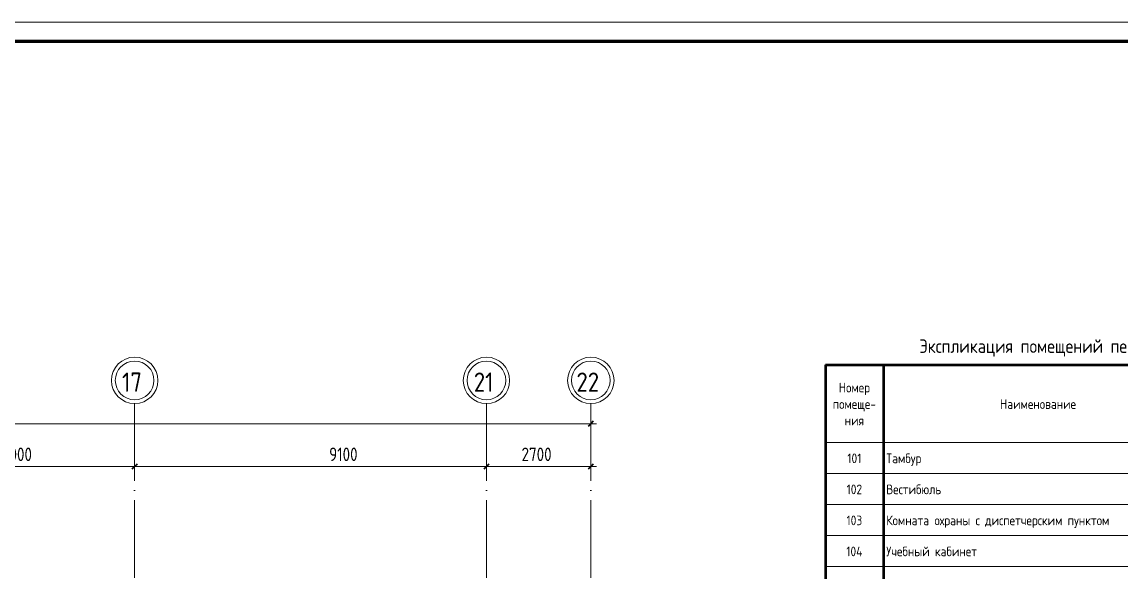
# Model space of a CAD drawing. Header units: millimetres. Extents: x -259793 to 503324, y -44556 to 93494.
# Drawn here: x -19573 to 8857, y 26474 to 40692 of the extents above; entities that cross this region are included whole.
import ezdxf

# ---------------------------------------------------------------- set-up
doc = ezdxf.new("R2010")
doc.units = ezdxf.units.MM
doc.linetypes.add('ADSK_Линия сетки', pattern=[25, 20, -2.5, 0, -2.5])
for name, color, linetype, lineweight in [('A-_ANOTTEXT_T', 7, 'Continuous', 9), ('Графика', 7, 'Continuous', 20), ('Линии', 7, 'Continuous', 9), ('Оси', 252, 'Continuous', 9), ('ОФ_рамка', 8, 'Continuous', 60), ('Размеры', 7, 'Continuous', 9)]:
    doc.layers.add(name, color=color, linetype=linetype, lineweight=lineweight)
doc.styles.add('GOST 2.304 type A_1', font='', dxfattribs={"height": 350})
doc.styles.add('GOST Common_2', font='', dxfattribs={"width": 0.9, "height": 250})
doc.styles.add('GOST Common_4', font='', dxfattribs={"height": 7})
doc.styles.add('GOST Common_8', font='', dxfattribs={"width": 0.9, "height": 3.5})
doc.styles.add('GOST Common_9', font='', dxfattribs={"width": 0.9, "height": 3.5})
doc.styles.get('GOST 2.304 type A_1').set_extended_font_data('GOST 2.304 type A')
doc.styles.get('GOST Common_2').set_extended_font_data('GOST type B')
doc.styles.get('GOST Common_4').set_extended_font_data('GOST 2.304 type A')
doc.styles.get('GOST Common_8').set_extended_font_data('GOST type B')
doc.styles.get('GOST Common_9').set_extended_font_data('GOST type B')

# ---------------------------------------------------------------- blocks, each defined once
blk = doc.blocks.new('А0')
at = {"layer": 'ОФ_рамка', "color": 0, "linetype": 'Continuous', "lineweight": 5, "ltscale": 100}
blk.add_lwpolyline([(341068, -309617), (222168, -309617)], dxfattribs=at)
at = {"layer": 'ОФ_рамка', "color": 0, "linetype": 'Continuous', "ltscale": 100}
blk.add_lwpolyline([(340568, -310117), (224168, -310117)], dxfattribs=at)
blk = doc.blocks.new('1 этаж')
at = {"layer": 'Линии', "color": 251, "lineweight": 50, "true_color": 0x636466}
for p, q in [((1211, 33209), (1211, 31204)), ((1211, 33209), (13711, 33209)), ((2711, 33209), (2711, 31204)), ((1211, 31204), (1211, 30402)), ((2711, 31204), (2711, 30402)), ((1211, 30402), (1211, 29601)), ((2711, 30402), (2711, 29601)), ((1211, 29601), (1211, 28799)), ((2711, 29601), (2711, 28799)), ((1211, 28799), (1211, 27997)), ((2711, 28799), (2711, 27997)), ((1211, 27997), (1211, 27195)), ((2711, 27997), (2711, 27195))]:
    blk.add_line(p, q, dxfattribs=at)
at = {"layer": 'Линии', "color": 251, "lineweight": 20, "true_color": 0x636466}
for p, q in [((2711, 31204), (1211, 31204)), ((10711, 31204), (2711, 31204)), ((2711, 30402), (1211, 30402)), ((10711, 30402), (2711, 30402)), ((2711, 29601), (1211, 29601)), ((10711, 29601), (2711, 29601)), ((2711, 28799), (1211, 28799)), ((10711, 28799), (2711, 28799)), ((2711, 27997), (1211, 27997)), ((10711, 27997), (2711, 27997))]:
    blk.add_line(p, q, dxfattribs=at)
at = {"layer": 'Оси', "color": 251, "linetype": 'ADSK_Линия сетки', "ltscale": 100, "true_color": 0x636466}
for p, q in [((-16656, 32207), (-16656, -33770)), ((-7556, 32207), (-7556, 10956)), ((-4856, 32207), (-4856, 10956))]:
    blk.add_line(p, q, dxfattribs=at)
at = {"layer": 'Оси', "color": 251, "lineweight": 20, "true_color": 0x636466}
for centre, radius, start, end in [((-16656, 32807), 600, 0, 180), ((-16656, 32807), 500, 0, 180), ((-7556, 32807), 600, 0, 180), ((-7556, 32807), 500, 0, 180), ((-4856, 32807), 600, 0, 180), ((-4856, 32807), 500, 0, 180), ((-16656, 32807), 600, 180, 0), ((-16656, 32807), 500, 180, 0), ((-7556, 32807), 600, 180, 0), ((-7556, 32807), 500, 180, 0), ((-4856, 32807), 600, 180, 0), ((-4856, 32807), 500, 180, 0)]:
    blk.add_arc(centre, radius, start, end, dxfattribs=at)
at = {"layer": 'Размеры', "color": 251, "lineweight": 20, "true_color": 0x636466}
for p, q in [((-58606, 31688), (-4706, 31688)), ((-4856, 31688), (-4856, 31838)), ((-4856, 31688), (-4856, 31638)), ((-16656, 30583), (-16656, 30733)), ((-16656, 30583), (-16656, 30733)), ((-7556, 30583), (-7556, 30733)), ((-7556, 30583), (-7556, 30733)), ((-4856, 30583), (-4856, 30733)), ((-22656, 30583), (-16656, 30583)), ((-16656, 30583), (-16656, 30533)), ((-16656, 30583), (-7556, 30583)), ((-16656, 30583), (-16656, 30533)), ((-11625, 30583), (-12106, 30583)), ((-10808, 30583), (-11625, 30583)), ((-7556, 30583), (-7556, 30533)), ((-7556, 30583), (-4706, 30583)), ((-7556, 30583), (-7556, 30533)), ((-4856, 30583), (-4856, 30533))]:
    blk.add_line(p, q, dxfattribs=at)
at = {"layer": 'Размеры', "color": 251, "lineweight": 40, "true_color": 0x636466}
for p, q in [((-4856, 31688), (-4927, 31617)), ((-4856, 31688), (-4785, 31758)), ((-16656, 30583), (-16727, 30513)), ((-16656, 30583), (-16727, 30513)), ((-16656, 30583), (-16585, 30654)), ((-16656, 30583), (-16585, 30654)), ((-7556, 30583), (-7627, 30513)), ((-7556, 30583), (-7627, 30513)), ((-7556, 30583), (-7485, 30654)), ((-7556, 30583), (-7485, 30654)), ((-4856, 30583), (-4927, 30513)), ((-4856, 30583), (-4785, 30654))]:
    blk.add_line(p, q, dxfattribs=at)
at = {"layer": 'Графика', "color": 251, "true_color": 0x636466, "line_spacing_factor": 1.022761}
for s, insert, char_height, width, attachment_point, style in [('Экспликация помещений первого этажа', (7461, 33868), 350, 9232.69, 2, 'GOST Common_9'), ('Номер\\Pпомеще-\\Pния', (1961, 32746), 250, 1418.03, 2, 'GOST Common_8'), ('Наименование', (6711, 32320), 250, 2353.32, 2, 'GOST Common_8'), ('101', (1961, 30917), 250, 458.6, 2, 'GOST Common_8'), ('Тамбур', (2786, 30917), 250, 1203.81, 1, 'GOST Common_8'), ('102', (1961, 30115), 250, 509.89, 2, 'GOST Common_8'), ('Вестибюль', (2786, 30115), 250, 7171.59, 1, 'GOST Common_8'), ('103', (1961, 29313), 250, 509.89, 2, 'GOST Common_8'), ('Комната охраны с диспетчерским пунктом', (2786, 29313), 250, 7041.85, 1, 'GOST Common_8'), ('104', (1961, 28511), 250, 537.04, 2, 'GOST Common_8'), ('Учебный кабинет', (2786, 28511), 250, 4969.12, 1, 'GOST Common_8')]:
    blk.add_mtext(s, dxfattribs=dict(at, insert=insert, char_height=char_height, width=width, attachment_point=attachment_point, style=style))
at = {"layer": 'Оси', "color": 251, "true_color": 0x636466, "style": 'GOST Common_2', "width": 0.9}
for s, p in [('17', (-16983, 32512)), ('21', (-7883, 32512)), ('22', (-5228, 32512))]:
    blk.add_text(s, height=500, dxfattribs=at).set_placement(p)
at = {"layer": 'Размеры', "color": 251, "lineweight": 20, "true_color": 0x636466, "char_height": 350, "attachment_point": 1, "line_spacing_factor": 1.022761, "style": 'GOST Common_4'}
for s, insert, width in [('6000', (-20097, 31071), 1059.58), ('9100', (-11625, 31071), 980.83), ('2700', (-6647, 31071), 1059.58)]:
    blk.add_mtext(s, dxfattribs=dict(at, insert=insert, width=width))

msp = doc.modelspace()

# ---------------------------------------------------------------- block references
msp.add_blockref('1 этаж', (-2, -1380.07963))
at = {"layer": 'ОФ_рамка', "color": 0, "lineweight": -2}
msp.add_blockref('А0', (-309601.58092, 350308.61874), dxfattribs=at)

# ---------------------------------------------------------------- texts
at = {"layer": 'A-_ANOTTEXT_T', "char_height": 350, "width": 168.354375, "attachment_point": 1, "style": 'GOST 2.304 type A_1'}
for insert in [(-13939.67601, 31860.70253), (-10956.49892, 31860.70253), (-10619.15517, 31860.70253), (-8733.99892, 31860.70253), (-6531.34267, 31860.70253), (-5995.56142, 31860.70253), (-1272.74892, 31860.70253), (-11869.31142, 31324.92128), (-10275.19684, 31324.92128), (-9554.20726, 31324.92128), (-8363.58226, 31324.92128), (-8026.23851, 31324.92128), (-7305.24892, 31324.92128), (-5155.50934, 31324.92128), (-1987.12392, 31324.92128), (-1649.78017, 31324.92128), (3655.86641, 31324.92128), (4191.64766, 31324.92128), (5660.08516, 31324.92128), (8319.14766, 31324.92128), (-9660.04059, 30789.14003), (4357.01225, 30789.14003), (4694.356, 30789.14003), (5514.56433, 30789.14003), (-12206.65517, 30253.35878), (-7020.82184, 30253.35878), (-6485.04059, 30253.35878), (-4467.59267, 30253.35878), (-3852.43642, 30253.35878), (-12696.13434, 29717.57753)]:
    msp.add_mtext('\\fGOST 2.304 type A|b0|i0|c204|p34|; ', dxfattribs=dict(at, insert=insert))

doc.saveas('drawing.dxf')
